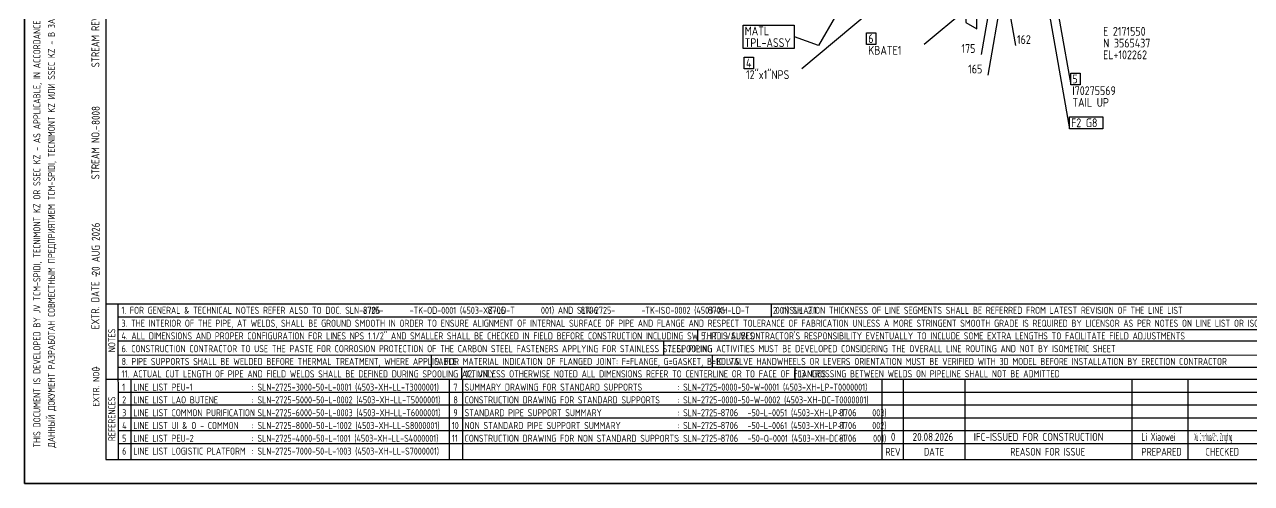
# Model space of a CAD drawing. Extents: x 0 to 594, y 0 to 420.
# Drawn here: x 0 to 383.4, y 0 to 143.4 of the extents above; entities that cross this region are included whole.
import ezdxf

# ---------------------------------------------------------------- set-up
doc = ezdxf.new("R2010")
doc.units = 0
doc.header["$MEASUREMENT"] = 0
doc.linetypes.add('BORDER_2012_SLN$0$8001.Solid', pattern=[0])
for name, color, linetype, lineweight in [('BORDER_2012_SLN$0$BG_01', 7, 'BORDER_2012_SLN$0$8001.Solid', 25), ('BORDER_2012_SLN$0$BG_02', 7, 'BORDER_2012_SLN$0$8001.Solid', 25), ('BORDER_2012_SLN$0$BG_Level_1', 7, 'BORDER_2012_SLN$0$8001.Solid', 25), ('BORDER_2012_SLN$0$Level_1', 7, 'BORDER_2012_SLN$0$8001.Solid', 25), ('BORDER_2012_SLN$0$Level_18', 7, 'BORDER_2012_SLN$0$8001.Solid', 25)]:
    doc.layers.add(name, color=color, linetype=linetype, lineweight=lineweight)
doc.layers.add('GT_1', color=7, linetype='Continuous')
doc.styles.add('BORDER_2012_SLN$0$GOST type A', font='GOST type A')
doc.styles.add('HTX1', font='')
doc.styles.get('HTX1').set_extended_font_data('GOST type A')

# ---------------------------------------------------------------- blocks, each defined once
blk = doc.blocks.new('BORDER_2012_SLN')
at = {"layer": 'BORDER_2012_SLN$0$BG_Level_1', "color": 7, "lineweight": -3}
for p, q in [((402.7, 56), (25.4, 56)), ((29.11, 56), (29.22, 7.5)), ((233.25, 56), (233.24, 52)), ((402.7, 52), (29.1, 52)), ((402.7, 47.99), (29.16, 48.01)), ((210.22, 48), (210.22, 44.42)), ((402.7, 44.41), (29.17, 44.42)), ((199.61, 44.42), (199.61, 40.02)), ((402.7, 39.96), (29.15, 40.07)), ((127.1, 40.04), (127.1, 36.23)), ((214.87, 40.02), (214.87, 36.23)), ((136.5, 36.23), (136.5, 32.43)), ((240.64, 36.23), (240.64, 32.43)), ((33.22, 32.43), (33.22, 7.59)), ((132.63, 32.43), (132.63, 7.6)), ((136.8, 32.43), (136.8, 7.59))]:
    blk.add_line(p, q, dxfattribs=at)
at = {"layer": 'BORDER_2012_SLN$0$Level_1', "color": 7, "lineweight": -3}
for p, q in [((25.4, 412.5), (25.4, 7.5)), ((402.7, 36.23), (29.15, 36.23)), ((402.7, 32.43), (25.4, 32.43)), ((267.9, 32.43), (267.91, 7.5)), ((274.59, 7.5), (274.59, 32.43)), ((293.91, 7.5), (293.91, 32.43)), ((346.11, 7.5), (346.11, 32.43)), ((363.55, 7.5), (363.55, 32.43)), ((402.7, 28.43), (29.17, 28.43)), ((402.7, 24.43), (29.18, 24.43)), ((402.7, 20.43), (29.19, 20.43)), ((402.7, 16.43), (29.2, 16.43)), ((402.7, 12.43), (29.2, 12.43)), ((25.4, 7.5), (588.6, 7.5))]:
    blk.add_line(p, q, dxfattribs=at)
at = {"layer": 'BORDER_2012_SLN$0$Level_18', "color": 7, "lineweight": -3, "flags": 128}
blk.add_lwpolyline([(0, 0), (0, 420), (594, 420), (594, 0)], close=True, dxfattribs=at)
at = {"color": 7, "char_height": 2.2, "attachment_point": 1, "style": 'BORDER_2012_SLN$0$GOST type A'}
for s, insert in [('{\\l\\fGOST type A|b0|i0;\\T1;1}', (30.5, 31.2)), ('{\\l\\fGOST type A|b0|i0;\\T1;: SLN-2725-3000-50-L-0001 (4503-XH-LL-T3000001)}', (71, 31.2)), ('{\\l\\fGOST type A|b0|i0;\\T1;7}', (134, 31.2)), ('{\\l\\fGOST type A|b0|i0;\\T1;SUMMARY DRAWING FOR STANDARD SUPPORTS}', (137.5, 31.2)), ('{\\l\\fGOST type A|b0|i0;\\T1;: SLN-2725-0000-50-W-0001 (4503-XH-LP-T0000001)}', (204, 31.2)), ('{\\l\\fGOST type A|b0|i0;\\T1;2}', (30.5, 27.2)), ('{\\l\\fGOST type A|b0|i0;\\T1;LINE LIST LAO BUTENE}', (34, 27.2)), ('{\\l\\fGOST type A|b0|i0;\\T1;: SLN-2725-5000-50-L-0002 (4503-XH-LL-T5000001)}', (71, 27.2)), ('{\\l\\fGOST type A|b0|i0;\\T1;8}', (134, 27.2)), ('{\\l\\fGOST type A|b0|i0;\\T1;CONSTRUCTION DRAWING FOR STANDARD SUPPORTS}', (137.5, 27.2)), ('{\\l\\fGOST type A|b0|i0;\\T1;: SLN-2725-0000-50-W-0002 (4503-XH-DC-T0000001)}', (204, 27.2)), ('{\\l\\fGOST type A|b0|i0;\\T1;3}', (30.5, 23.2)), ('{\\l\\fGOST type A|b0|i0;\\T1;LINE LIST COMMON PURIFICATION}', (34, 23.2)), ('{\\l\\fGOST type A|b0|i0;\\T1;: SLN-2725-6000-50-L-0003 (4503-XH-LL-T6000001)}', (71, 23.2)), ('{\\l\\fGOST type A|b0|i0;\\T1;9}', (134, 23.2)), ('{\\C256;STANDARD PIPE SUPPORT SUMMARY}', (137.5, 23.2)), ('{\\fGOST type A|b0|i0|c0|p34;: SLN-2725-       -50-L-0051 (4503-XH-LP-T       003)}', (204, 23.2)), ('{\\l\\fGOST type A|b0|i0;\\T1;4}', (30.5, 19.2)), ('{\\l\\fGOST type A|b0|i0;\\T1;LINE LIST UI & O - COMMON}', (34, 19.2)), ('{\\l\\fGOST type A|b0|i0;\\T1;: SLN-2725-8000-50-L-1002 (4503-XH-LL-S8000001)}', (71, 19.2)), ('{\\l\\fGOST type A|b0|i0;\\T1;10}', (133.5, 19.2)), ('{\\l\\fGOST type A|b0|i0;\\T1;NON STANDARD PIPE SUPPORT SUMMARY}', (137.5, 19.2)), ('{\\fGOST type A|b0|i0|c0|p34;: SLN-2725-       -50-L-0061 (4503-XH-LP-T       002)}', (204, 19.2)), ('{\\l\\fGOST type A|b0|i0;\\T1;: SLN-2725-4000-50-L-1001 (4503-XH-LL-S4000001)}', (71, 15.2)), ('{\\fGOST type A|b0|i0|c0|p34;: SLN-2725-       -50-Q-0001 (4503-XH-DC-T       001)}', (204, 15.2)), ('{\\l\\fGOST type A|b0|i0;\\T1;5}', (30.5, 15.2)), ('{\\l\\fGOST type A|b0|i0;\\T1;LINE LIST PEU-2}', (34, 15.2)), ('{\\l\\fGOST type A|b0|i0;\\T1;11}', (133.5, 15.2)), ('{\\C256;CONSTRUCTION DRAWING FOR NON STANDARD SUPPORTS}', (137.5, 15.2)), ('{\\l\\fGOST type A|b0|i0;\\T1;6}', (30.5, 11.2)), ('{\\l\\fGOST type A|b0|i0;\\T1;LINE LIST LOGISTIC PLATFORM}', (34, 11.2)), ('{\\l\\fGOST type A|b0|i0;\\T1;: SLN-2725-7000-50-L-1003 (4503-XH-LL-S7000001)}', (71, 11.2))]:
    blk.add_mtext(s, dxfattribs=dict(at, insert=insert))
at = {"layer": 'BORDER_2012_SLN$0$BG_01', "color": 7, "attachment_point": 1, "rotation": 90, "style": 'BORDER_2012_SLN$0$GOST type A'}
for s, insert, char_height in [('{\\fGOST type A|b0|i0|c134|p34;\\W1.01;ДАННЫЙ ДОКУМЕНТ РАЗРАБОТАН СОВМЕСТНЫМ ПРЕДПРИЯТИЕМ \\fGOST type A|b0|i0|c0|p34;TCM-SPIDI, TECNIMONT KZ \\fGOST type A|b0|i0|c134|p34;ИЛИ \\fGOST type A|b0|i0|c0|p34;SSEC KZ - \\fGOST type A|b0|i0|c134|p34;В ЗАВИСИМОСТИ ОТ ПРИМЕНИМОСТИ\\fGOST type A|b0|i0|c0|p34;, \\fGOST type A|b0|i0|c134|p34;В СООТВЕТСТВИИ С СООТВЕТСТВУЮЩЕЙ ОБЛАСТЬЮ РАБОТ\\fGOST type A|b0|i0|c0|p34;. \\fGOST type A|b0|i0|c134|p34;ЯВЛЯЕТСЯ КОНФИДЕНЦИАЛЬНЫМ И НЕ МОЖЕТ БЫТЬ ИСПОЛЬЗОВАН ДРУГИМИ ЛИЦАМИ ДЛЯ КАКИХ\\fGOST type A|b0|i0|c0|p34;-\\fGOST type A|b0|i0|c134|p34;ЛИБО ЦЕЛЕЙ\\fGOST type A|b0|i0|c0|p34;, \\fGOST type A|b0|i0|c134|p34;КРОМЕ ПРОЕКТА \\fGOST type A|b0|i0|c0|p34;SILLENO.}', (7.3, 11.21), 2.2), ('{\\l\\fGOST type A|b0|i0;\\T1;EXTR. DATE -}', (20.86, 48.18), 2.5), ('{\\l\\fGOST type A|b0|i0;\\T1;EXTR. NO.-}', (21.36, 24.02), 2)]:
    blk.add_mtext(s, dxfattribs=dict(at, insert=insert, char_height=char_height))
at = {"layer": 'BORDER_2012_SLN$0$BG_01', "color": 7, "insert": (2.76, 11.2), "char_height": 2.2, "attachment_point": 1, "rotation": 90, "line_spacing_factor": 1.090909, "style": 'BORDER_2012_SLN$0$GOST type A'}
blk.add_mtext('{\\fGOST type A|b0|i0|c0|p34;\\W1.01;THIS DOCUMENT IS DEVELOPED BY JV TCM-SPIDI, TECNIMONT KZ OR SSEC KZ - AS APPLICABLE, IN ACCORDANCE WITH THE RESPECTIVE SCOPE OF WORK -  IS CONFIDENTIAL AND CANNOT BE USED BY OTHERS FOR ANY PURPOSE OTHER THAN THE SILLENO PROJECT}', dxfattribs=at)
at = {"layer": 'BORDER_2012_SLN$0$BG_02', "color": 7, "char_height": 2.5, "attachment_point": 1, "rotation": 90, "style": 'BORDER_2012_SLN$0$GOST type A'}
for s, insert in [('{\\l\\fGOST type A|b0|i0;\\T1;STREAM REV NO.-}', (20.9, 130)), ('{\\l\\fGOST type A|b0|i0;\\T1;STREAM NO.-}', (20.9, 95))]:
    blk.add_mtext(s, dxfattribs=dict(at, insert=insert))
at = {"layer": 'BORDER_2012_SLN$0$BG_Level_1', "color": 7, "attachment_point": 1, "style": 'BORDER_2012_SLN$0$GOST type A'}
for s, insert, char_height in [('{\\fGOST type A|b0|i0|c0|p34;\\C256; 1. FOR GENERAL & TECHNICAL NOTES REFER ALSO TO DOC. SLN-2725-       -TK-OD-0001 (4503-XZ-LD-T       001) AND SLN-2725-       -TK-ISO-0002 (4503-XH-LD-T       001) SH. 2.1}', (29.11, 55.19), 2.2), ('{\\fGOST type A|b0|i0|c0|p34;\\C256;2. INSULATION THICKNESS OF LINE SEGMENTS SHALL BE REFERRED FROM LATEST REVISION OF THE LINE LIST}', (233.84, 55.19), 2.2), ('{\\fGOST type A|b0|i0|c0|p34;\\C256; 3. THE INTERIOR OF THE PIPE, AT WELDS, SHALL BE GROUND SMOOTH IN ORDER TO ENSURE ALIGNMENT OF INTERNAL SURFACE OF PIPE AND FLANGE AND RESPECT TOLERANCE OF FABRICATION UNLESS A MORE STRINGENT SMOOTH GRADE IS REQUIRED BY LICENSOR AS PER NOTES ON LINE LIST OR ISOMETRIC}', (29.12, 51.15), 2.2), ('{\\fGOST type A|b0|i0|c0|p34;\\C256; 4. ALL DIMENSIONS AND PROPER CONFIGURATION FOR LINES NPS 1.1/2" AND SMALLER SHALL BE CHECKED IN FIELD BEFORE CONSTRUCTION INCLUDING SW THRD VALVES}', (29.13, 47.2), 2.2), ("{\\C256; 5. IT IS SUBCONTRACTOR'S RESPONSIBILITY EVENTUALLY TO INCLUDE SOME EXTRA LENGTHS TO FACILITATE FIELD ADJUSTMENTS}", (210.22, 47.2), 2.2), ('{\\C256; 6. CONSTRUCTION CONTRACTOR TO USE THE PASTE FOR CORROSION PROTECTION OF THE CARBON STEEL FASTENERS APPLYING FOR STAINLESS STEEL PIPING}', (29.14, 43.2), 2.2), ('{\\C256; 7. SPOOLING ACTIVITIES MUST BE DEVELOPED CONSIDERING THE OVERALL LINE ROUTING AND NOT BY ISOMETRIC SHEET}', (199.61, 43.2), 2.2), ('{\\C256; 8. PIPE SUPPORTS SHALL BE WELDED BEFORE THERMAL TREATMENT, WHERE APPLICABLE}', (29.15, 39.2), 2.2), ('{\\C256; 9. FOR MATERIAL INDICATION OF FLANGED JOINT: F=FLANGE, G=GASKET, B=BOLTS}', (127.1, 39.2), 2.2), ('{\\C256; 10. VALVE HANDWHEELS OR LEVERS ORIENTATION MUST BE VERIFIED WITH 3D MODEL BEFORE INSTALLATION BY ERECTION CONTRACTOR}', (214.87, 39.2), 2.2), ('{\\C256; 11. ACTUAL CUT LENGTH OF PIPE AND FIELD WELDS SHALL BE DEFINED DURING SPOOLING ACTIVITY}', (29.16, 35.32), 2.2), ('{\\C256; 12. UNLESS OTHERWISE NOTED ALL DIMENSIONS REFER TO CENTERLINE OR TO FACE OF FLANGES}', (136.5, 35.35), 2.2), ('{\\C256; 13. CROSSING BETWEEN WELDS ON PIPELINE SHALL NOT BE ADMITTED}', (240.64, 35.38), 2.2), ('{\\l\\fGOST type A|b0|i0;\\T1;LINE LIST PEU-1}', (34, 31.2), 2.2), ('{\\l\\fGOST type A|b0|i0;\\T1;REV}', (269, 11.1), 2.4), ('{\\l\\fGOST type A|b0|i0;\\T1;DATE}', (281, 11.1), 2.4), ('{\\l\\fGOST type A|b0|i0;\\T1;REASON FOR ISSUE}', (308, 11.1), 2.4), ('{\\l\\fGOST type A|b0|i0;\\T1;PREPARED}', (349, 11.1), 2.4), ('{\\l\\fGOST type A|b0|i0;\\T1;CHECKED}', (369, 11.1), 2.4)]:
    blk.add_mtext(s, dxfattribs=dict(at, insert=insert, char_height=char_height))
at = {"layer": 'BORDER_2012_SLN$0$BG_Level_1', "color": 7, "char_height": 2.2, "attachment_point": 1, "rotation": 90, "style": 'BORDER_2012_SLN$0$GOST type A'}
for s, insert in [('{\\l\\fGOST type A|b0|i0;\\T1;NOTES}', (26.15, 40.99)), ('{\\l\\fGOST type A|b0|i0;\\T1;REFERENCES}', (26.15, 13.23))]:
    blk.add_mtext(s, dxfattribs=dict(at, insert=insert))

msp = doc.modelspace()

# ---------------------------------------------------------------- linework, layer by layer
at = {"layer": 'GT_1', "flags": 128}
for points in [[(0, 0), (594, 0), (594, 420), (0, 420), (0, 0)], [(274.6, 182.7), (248.1, 136.8), (240.6, 139.5)], [(295.8, 173.9), (242.9, 129.5)], [(305.3, 170.4), (298.9, 134)], [(305.3, 161.4), (309.6, 136.8)], [(317.3, 163), (326.5, 110.8)], [(320.5, 160.9), (326.9, 124.5)], [(295.8, 151), (294.1, 152), (294.1, 144), (297.5, 142), (297.5, 150), (295.8, 151)], [(305.3, 152.2), (301, 127.6)], [(294.1, 148), (281.1, 137.1)], [(224.5, 143.2), (240.5, 143.2), (240.5, 135.9), (224.5, 135.9), (224.5, 143.2)], [(263.1, 140.8), (266, 140.8), (266, 137.1), (263.1, 137.1), (263.1, 140.8)], [(224.9, 133.2), (227.8, 133.2), (227.8, 129.5), (224.9, 129.5), (224.9, 133.2)], [(326.9, 128.2), (329.8, 128.2), (329.8, 124.5), (326.9, 124.5), (326.9, 128.2)], [(326.5, 114.5), (336.9, 114.5), (336.9, 110.8), (326.5, 110.8), (326.5, 114.5)]]:
    msp.add_lwpolyline(points, dxfattribs=at)

# ---------------------------------------------------------------- block references
at = {"linetype": 'Continuous'}
msp.add_blockref('BORDER_2012_SLN', (0, 0), dxfattribs=at)

# ---------------------------------------------------------------- texts
at = {"layer": 'GT_1', "style": 'HTX1'}
for s, height, width, p in [('MATL', 2.75, 1.02, (225.014, 140)), ('E 2171550', 2.75, 1.02, (337, 139.867)), ('TPL-ASSY', 2.75, 1.02, (225.014, 136.333)), ('6', 2.75, 1.02, (263.629, 137.6)), ('162', 2.75, 1.02, (310.1, 137.3)), ('N 3565437', 2.75, 1.02, (337, 136.2)), ('KBATE1', 2.75, 1.02, (263.629, 133.933)), ('175', 2.75, 1.02, (292.743, 134.5)), ('EL+102262', 2.75, 1.02, (337, 132.533)), ('4', 2.75, 1.02, (225.429, 130)), ('165', 2.75, 1.02, (294.843, 128.1)), ('12"x1"NPS', 2.75, 1.02, (225.429, 126.333)), ('5', 2.75, 1.02, (327.4, 125)), ('I70275569', 2.75, 1.02, (327.4, 121.333)), ('TAIL UP', 2.75, 1.02, (327.4, 117.667)), ('F2 G8', 2.75, 1.02, (327, 111.3)), ('8706', 2.25, 1.02, (105.7, 53)), ('8706', 2.25, 1.02, (144.7, 53)), ('8706', 2.25, 1.02, (173.7, 53)), ('8706', 2.25, 1.02, (213.5, 53)), ('8706', 2.25, 1.02, (217.5, 21)), ('8706', 2.25, 1.02, (254.5, 21)), ('8706', 2.25, 1.02, (217.5, 17)), ('8706', 2.25, 1.02, (254.5, 17)), ('0', 2.5, 1.02, (270.7, 13.3)), ('0', 2.5, 1.02, (270.7, 13.3)), ('0', 2.5, 1.02, (270.7, 13.3)), ('0', 2.5, 1.02, (270.7, 13.3)), ('0', 2.5, 1.02, (270.7, 13.3)), ('0', 2.5, 1.02, (270.7, 13.3)), ('0', 2.5, 1.02, (270.7, 13.3)), ('0', 2.5, 1.02, (270.7, 13.3)), ('0', 2.5, 1.02, (270.7, 13.3)), ('0', 2.5, 1.02, (270.7, 13.3)), ('0', 2.5, 1.02, (270.7, 13.3)), ('0', 2.5, 1.02, (270.7, 13.3)), ('0', 2.5, 1.02, (270.7, 13.3)), ('0', 2.5, 1.02, (270.7, 13.3)), ('0', 2.5, 1.02, (270.7, 13.3)), ('0', 2.5, 1.02, (270.7, 13.3)), ('20.08.2026', 2.5, 1.02, (277.5, 13.3)), ('20.08.2026', 2.5, 1.02, (277.5, 13.3)), ('20.08.2026', 2.5, 1.02, (277.5, 13.3)), ('20.08.2026', 2.5, 1.02, (277.5, 13.3)), ('20.08.2026', 2.5, 1.02, (277.5, 13.3)), ('20.08.2026', 2.5, 1.02, (277.5, 13.3)), ('20.08.2026', 2.5, 1.02, (277.5, 13.3)), ('20.08.2026', 2.5, 1.02, (277.5, 13.3)), ('20.08.2026', 2.5, 1.02, (277.5, 13.3)), ('20.08.2026', 2.5, 1.02, (277.5, 13.3)), ('20.08.2026', 2.5, 1.02, (277.5, 13.3)), ('20.08.2026', 2.5, 1.02, (277.5, 13.3)), ('20.08.2026', 2.5, 1.02, (277.5, 13.3)), ('20.08.2026', 2.5, 1.02, (277.5, 13.3)), ('20.08.2026', 2.5, 1.02, (277.5, 13.3)), ('20.08.2026', 2.5, 1.02, (277.5, 13.3)), ('IFC-ISSUED FOR CONSTRUCTION', 2.5, 1.02, (296.6, 13.3)), ('IFC-ISSUED FOR CONSTRUCTION', 2.5, 1.02, (296.6, 13.3)), ('IFC-ISSUED FOR CONSTRUCTION', 2.5, 1.02, (296.6, 13.3)), ('IFC-ISSUED FOR CONSTRUCTION', 2.5, 1.02, (296.6, 13.3)), ('IFC-ISSUED FOR CONSTRUCTION', 2.5, 1.02, (296.6, 13.3)), ('IFC-ISSUED FOR CONSTRUCTION', 2.5, 1.02, (296.6, 13.3)), ('IFC-ISSUED FOR CONSTRUCTION', 2.5, 1.02, (296.6, 13.3)), ('IFC-ISSUED FOR CONSTRUCTION', 2.5, 1.02, (296.6, 13.3)), ('IFC-ISSUED FOR CONSTRUCTION', 2.5, 1.02, (296.6, 13.3)), ('IFC-ISSUED FOR CONSTRUCTION', 2.5, 1.02, (296.6, 13.3)), ('IFC-ISSUED FOR CONSTRUCTION', 2.5, 1.02, (296.6, 13.3)), ('IFC-ISSUED FOR CONSTRUCTION', 2.5, 1.02, (296.6, 13.3)), ('IFC-ISSUED FOR CONSTRUCTION', 2.5, 1.02, (296.6, 13.3)), ('IFC-ISSUED FOR CONSTRUCTION', 2.5, 1.02, (296.6, 13.3)), ('IFC-ISSUED FOR CONSTRUCTION', 2.5, 1.02, (296.6, 13.3)), ('IFC-ISSUED FOR CONSTRUCTION', 2.5, 1.02, (296.6, 13.3)), ('Li Xiaowei', 2.5, 0.7, (349, 13.3)), ('Li Xiaowei', 2.5, 0.7, (349, 13.3)), ('Li Xiaowei', 2.5, 0.7, (349, 13.3)), ('Li Xiaowei', 2.5, 0.7, (349, 13.3)), ('Li Xiaowei', 2.5, 0.7, (349, 13.3)), ('Li Xiaowei', 2.5, 0.7, (349, 13.3)), ('Li Xiaowei', 2.5, 0.7, (349, 13.3)), ('Li Xiaowei', 2.5, 0.7, (349, 13.3)), ('Li Xiaowei', 2.5, 0.7, (349, 13.3)), ('Li Xiaowei', 2.5, 0.7, (349, 13.3)), ('Li Xiaowei', 2.5, 0.7, (349, 13.3)), ('Li Xiaowei', 2.5, 0.7, (349, 13.3)), ('Li Xiaowei', 2.5, 0.7, (349, 13.3)), ('Li Xiaowei', 2.5, 0.7, (349, 13.3)), ('Li Xiaowei', 2.5, 0.7, (349, 13.3)), ('Li Xiaowei', 2.5, 0.7, (349, 13.3)), ('Xu Chenhua/Zhu Zengting', 2.5, 0.3, (365.5, 13.3)), ('Xu Chenhua/Zhu Zengting', 2.5, 0.3, (365.5, 13.3)), ('Xu Chenhua/Zhu Zengting', 2.5, 0.3, (365.5, 13.3)), ('Xu Chenhua/Zhu Zengting', 2.5, 0.3, (365.5, 13.3)), ('Xu Chenhua/Zhu Zengting', 2.5, 0.3, (365.5, 13.3)), ('Xu Chenhua/Zhu Zengting', 2.5, 0.3, (365.5, 13.3)), ('Xu Chenhua/Zhu Zengting', 2.5, 0.3, (365.5, 13.3)), ('Xu Chenhua/Zhu Zengting', 2.5, 0.3, (365.5, 13.3)), ('Xu Chenhua/Zhu Zengting', 2.5, 0.3, (365.5, 13.3)), ('Xu Chenhua/Zhu Zengting', 2.5, 0.3, (365.5, 13.3)), ('Xu Chenhua/Zhu Zengting', 2.5, 0.3, (365.5, 13.3)), ('Xu Chenhua/Zhu Zengting', 2.5, 0.3, (365.5, 13.3)), ('Xu Chenhua/Zhu Zengting', 2.5, 0.3, (365.5, 13.3)), ('Xu Chenhua/Zhu Zengting', 2.5, 0.3, (365.5, 13.3)), ('Xu Chenhua/Zhu Zengting', 2.5, 0.3, (365.5, 13.3)), ('Xu Chenhua/Zhu Zengting', 2.5, 0.3, (365.5, 13.3)), ('8706', 2.25, 1.02, (217.5, 13)), ('8706', 2.25, 1.02, (254.5, 13))]:
    msp.add_text(s, height=height, dxfattribs=dict(at, width=width)).set_placement(p)
at = {"layer": 'GT_1', "style": 'HTX1', "width": 1.02}
for s, p in [('8008', (23.5, 112)), ('20 AUG 2026', (23.5, 65)), ('0', (23.5, 35))]:
    msp.add_text(s, height=2.5, rotation=90, dxfattribs=at).set_placement(p)

doc.saveas('drawing.dxf')
